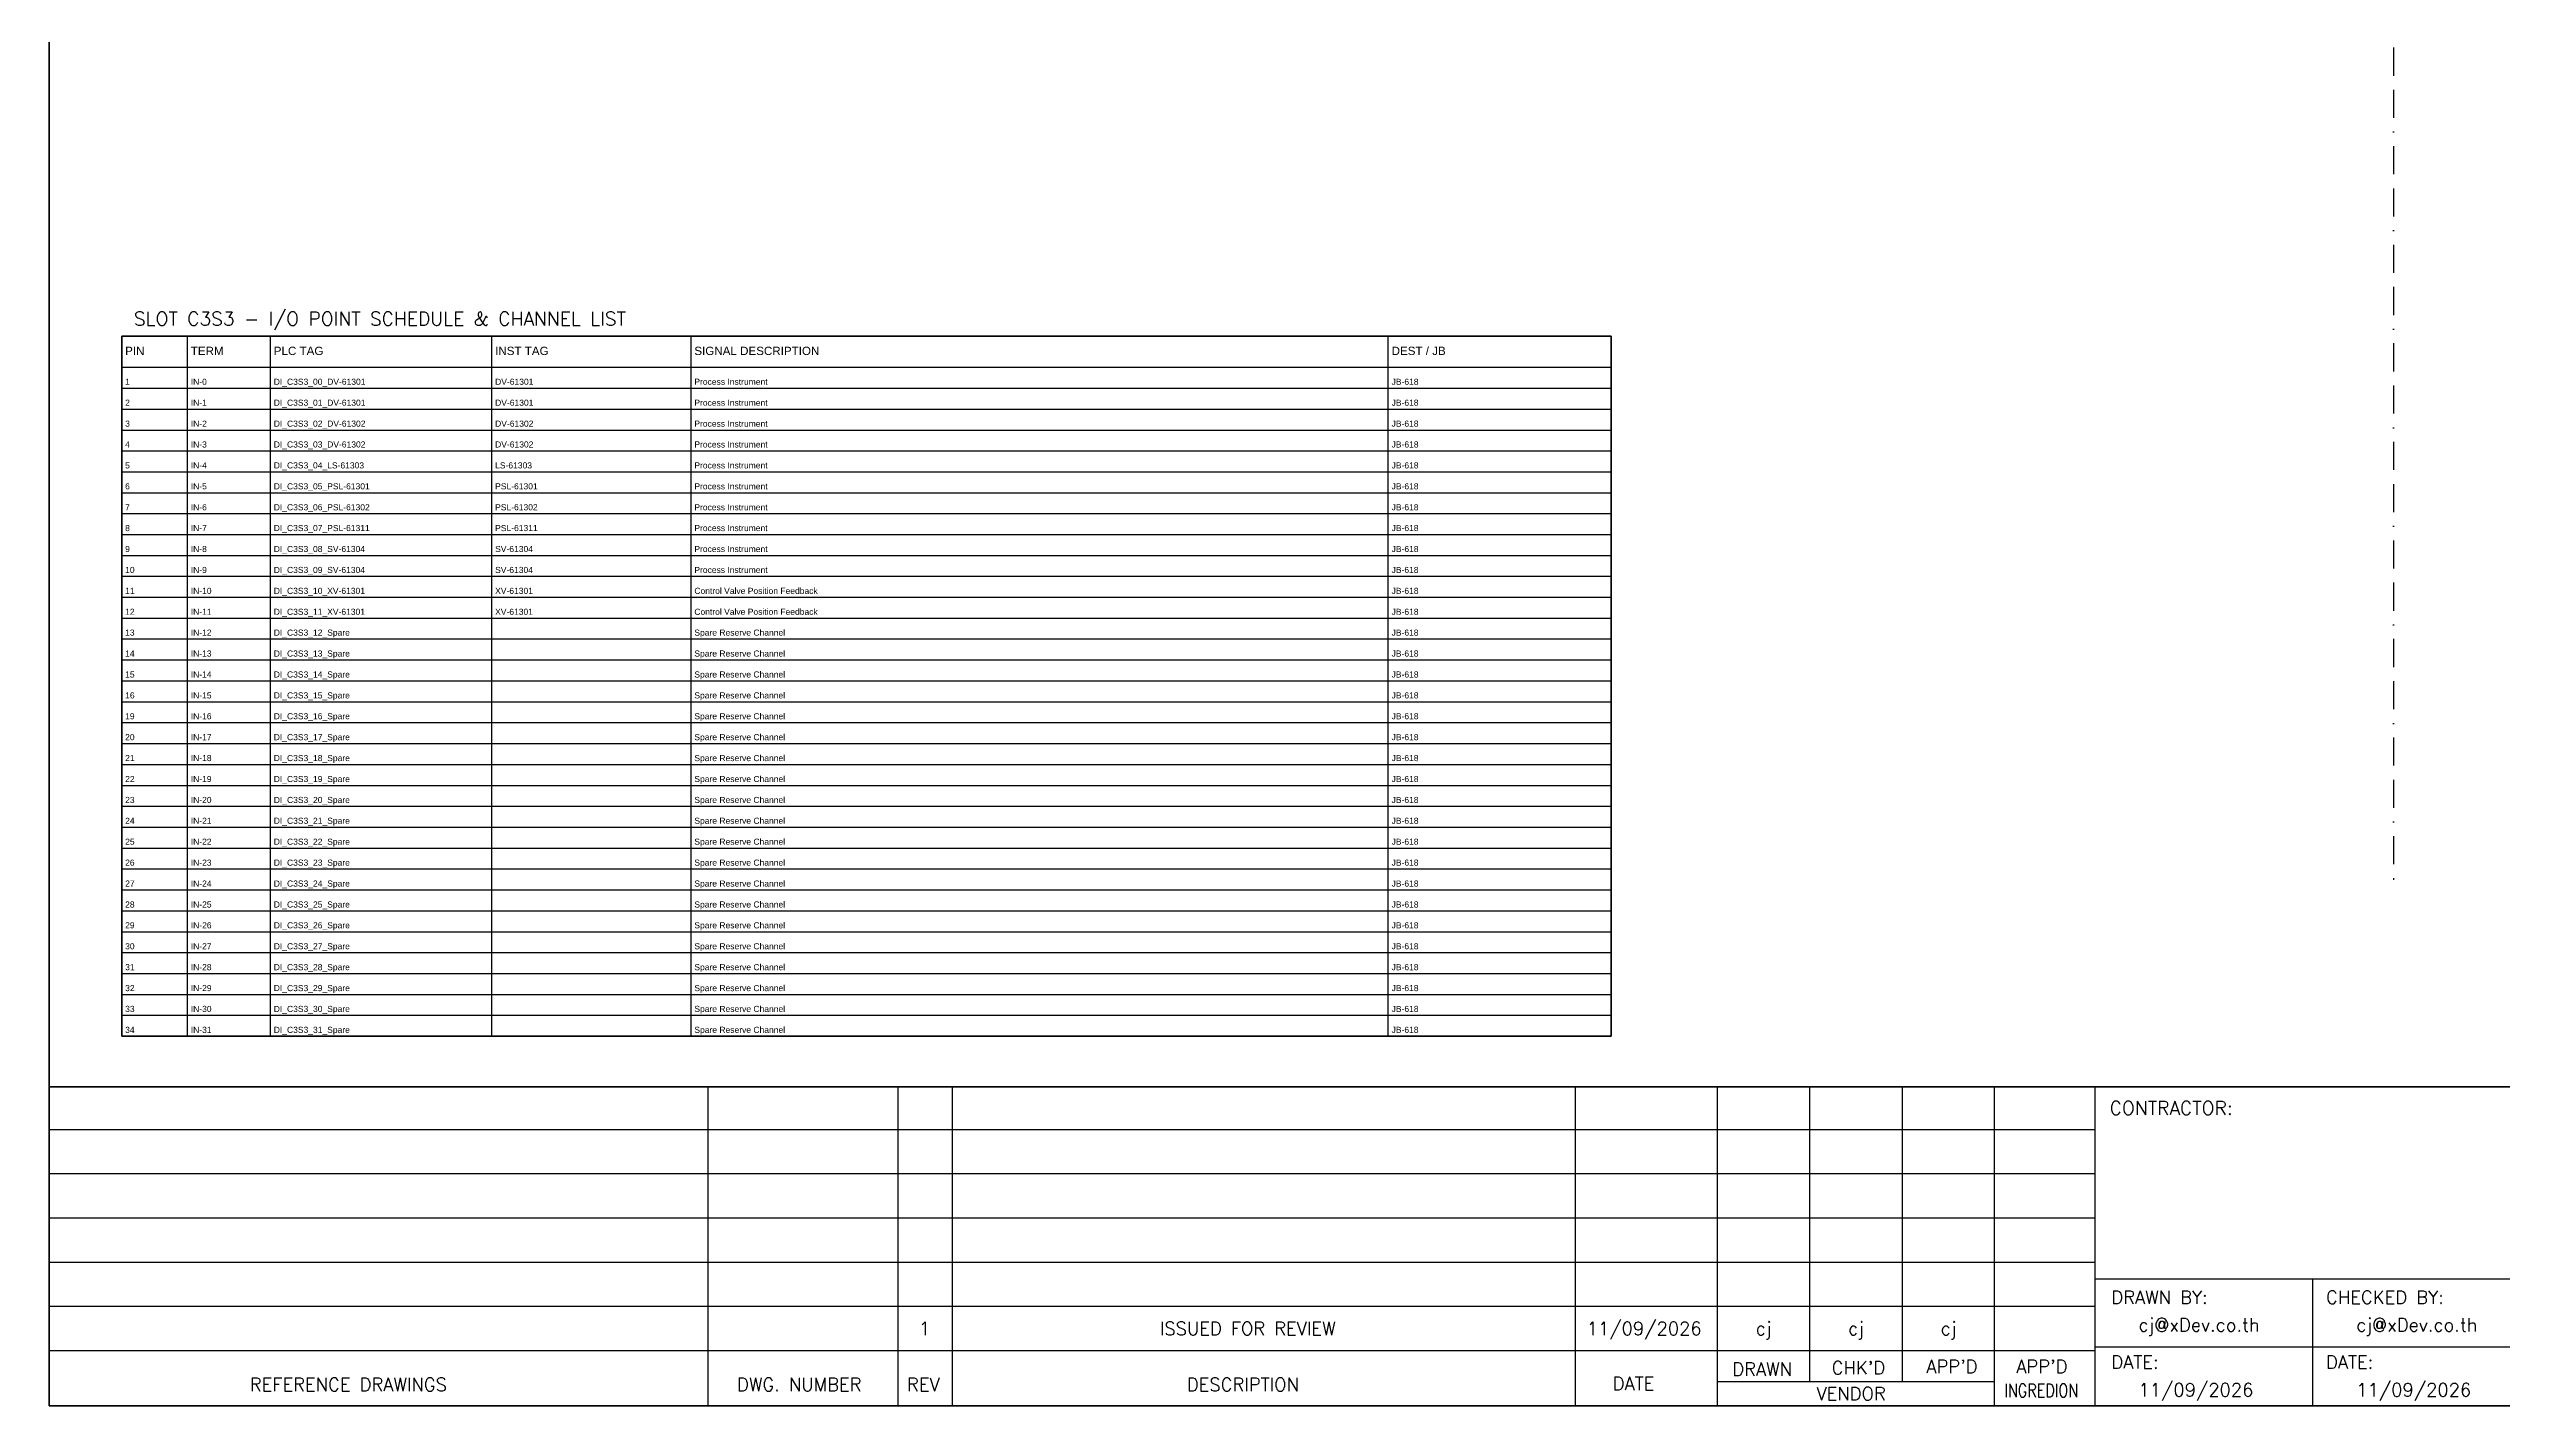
# Model space of a CAD drawing. Header units: millimetres. Extents: x 0 to 3893, y 0 to 2820.
# Drawn here: x 0 to 2217, y 0 to 1225 of the extents above; entities that cross this region are included whole.
import ezdxf
from ezdxf.enums import TextEntityAlignment as Align

# ---------------------------------------------------------------- set-up
doc = ezdxf.new("R2010")
doc.units = ezdxf.units.MM
doc.linetypes.add('BORDERX2', pattern=[88.9, 25.4, -12.7, 25.4, -12.7, 0, -12.7])
for name, color, linetype in [('GT_1', 9, 'Continuous'), ('HELPPOINT', 7, 'Continuous'), ('MEMBER', 7, 'Continuous'), ('x01001-FrameArea', 2, 'BORDERX2')]:
    doc.layers.add(name, color=color, linetype=linetype)
doc.styles.add('ROMANS', font='romans.shx', dxfattribs={"width": 0.85, "height": 25})
doc.styles.get("Standard").update_dxf_attribs({"font": 'arial.ttf'})

msp = doc.modelspace()

# ---------------------------------------------------------------- linework, layer by layer
at = {"color": 7}
for p, q in [((125, 333.8), (125, 965.9)), ((200, 333.8), (200, 965.9)), ((400, 333.8), (400, 965.9)), ((580, 333.8), (580, 965.9)), ((1210, 333.8), (1210, 965.9)), ((65.7, 937.9), (1411.5, 937.9))]:
    msp.add_line(p, q, dxfattribs=at)
at = {"color": 8}
for p, q in [((65.7, 919), (1411.5, 919)), ((65.7, 900.1), (1411.5, 900.1)), ((65.7, 881.2), (1411.5, 881.2)), ((65.7, 862.4), (1411.5, 862.4)), ((65.7, 843.5), (1411.5, 843.5)), ((65.7, 824.6), (1411.5, 824.6)), ((65.7, 805.7), (1411.5, 805.7)), ((65.7, 786.9), (1411.5, 786.9)), ((65.7, 768), (1411.5, 768)), ((65.7, 749.1), (1411.5, 749.1)), ((65.7, 730.2), (1411.5, 730.2)), ((65.7, 711.3), (1411.5, 711.3)), ((65.7, 692.5), (1411.5, 692.5)), ((65.7, 673.6), (1411.5, 673.6)), ((65.7, 654.7), (1411.5, 654.7)), ((65.7, 635.8), (1411.5, 635.8)), ((65.7, 617), (1411.5, 617)), ((65.7, 598.1), (1411.5, 598.1)), ((65.7, 579.2), (1411.5, 579.2)), ((65.7, 560.3), (1411.5, 560.3)), ((65.7, 541.4), (1411.5, 541.4)), ((65.7, 522.6), (1411.5, 522.6)), ((65.7, 503.7), (1411.5, 503.7)), ((65.7, 484.8), (1411.5, 484.8)), ((65.7, 465.9), (1411.5, 465.9)), ((65.7, 447), (1411.5, 447)), ((65.7, 428.2), (1411.5, 428.2)), ((65.7, 409.3), (1411.5, 409.3)), ((65.7, 390.4), (1411.5, 390.4)), ((65.7, 371.5), (1411.5, 371.5)), ((65.7, 352.7), (1411.5, 352.7))]:
    msp.add_line(p, q, dxfattribs=at)
msp.add_lwpolyline([(65.6, 965.9), (1411.5, 965.9), (1411.5, 333.8), (65.6, 333.8)], close=True)
at = {"color": 7}
msp.add_lwpolyline([(65.7, 333.8), (1411.5, 333.8), (1411.5, 965.9), (65.7, 965.9), (65.7, 333.8)], dxfattribs=at)
at = {"layer": 'GT_1', "color": 4}
for p, q in [((595.4, 0), (595.4, 288.1)), ((767.3, 0), (767.3, 288.1)), ((816.4, 0), (816.4, 288.1)), ((1379.1, 0), (1379.1, 288.1)), ((1507.4, 0), (1507.4, 288.1)), ((1590.9, 21.8), (1590.9, 288.1)), ((1674.5, 21.8), (1674.5, 288.2)), ((1757.8, 0), (1757.8, 288.1)), ((1848.8, 0), (1848.8, 288.1)), ((1848.8, 249.3), (0, 249.3)), ((1848.8, 209.5), (0, 209.5)), ((1848.8, 169.6), (0, 169.6)), ((1848.8, 129.6), (0, 129.6)), ((2635.8, 114.3), (1848.8, 114.3)), ((2045.5, 0), (2045.5, 114.3)), ((1848.8, 89.7), (0, 89.7)), ((1848.7, 49.8), (0, 49.8)), ((2635.8, 52.9), (1848.8, 52.9)), ((1757.8, 21.8), (1507.4, 21.8))]:
    msp.add_line(p, q, dxfattribs=at)
at = {"layer": 'HELPPOINT', "color": 4, "lineweight": 35}
for p, q in [((0, 0), (0, 2704.2)), ((0, 0), (0, 2704.2)), ((3893.3, 0), (0, 0)), ((3893.3, 0), (0, 0))]:
    msp.add_line(p, q, dxfattribs=at)
at = {"layer": 'MEMBER', "color": 4, "lineweight": 35}
msp.add_line((0, 288.1), (3893.3, 288.1), dxfattribs=at)
msp.add_line((0, 288.1), (3893.3, 288.1), dxfattribs=at)
at = {"layer": 'x01001-FrameArea'}
msp.add_line((2118.1, 2561.5), (2118.1, 475), dxfattribs=at)

# ---------------------------------------------------------------- texts
at = {"color": 3}
for s, p in [('PIN', (68.7, 948.9)), ('TERM', (128, 948.9)), ('PLC TAG', (203, 948.9)), ('INST TAG', (403, 948.9)), ('SIGNAL DESCRIPTION', (583, 948.9)), ('DEST / JB', (1213, 948.9))]:
    msp.add_text(s, height=7.5, dxfattribs=at).set_placement(p)
at = {"color": 7}
for s, p in [('1', (68.7, 922)), ('IN-0', (128, 922)), ('DI_C3S3_00_DV-61301', (203, 922)), ('DV-61301', (403, 922)), ('Process Instrument', (583, 922)), ('JB-618', (1213, 922)), ('3', (68.7, 884.2)), ('2', (68.7, 903.1)), ('IN-1', (128, 903.1)), ('IN-2', (128, 884.2)), ('DI_C3S3_01_DV-61301', (203, 903.1)), ('DI_C3S3_02_DV-61302', (203, 884.2)), ('DV-61301', (403, 903.1)), ('DV-61302', (403, 884.2)), ('Process Instrument', (583, 903.1)), ('Process Instrument', (583, 884.2)), ('JB-618', (1213, 903.1)), ('JB-618', (1213, 884.2)), ('4', (68.7, 865.4)), ('IN-3', (128, 865.4)), ('DI_C3S3_03_DV-61302', (203, 865.4)), ('DV-61302', (403, 865.4)), ('Process Instrument', (583, 865.4)), ('JB-618', (1213, 865.4)), ('5', (68.7, 846.5)), ('IN-4', (128, 846.5)), ('DI_C3S3_04_LS-61303', (203, 846.5)), ('LS-61303', (403, 846.5)), ('Process Instrument', (583, 846.5)), ('JB-618', (1213, 846.5)), ('6', (68.7, 827.6)), ('IN-5', (128, 827.6)), ('DI_C3S3_05_PSL-61301', (203, 827.6)), ('PSL-61301', (403, 827.6)), ('Process Instrument', (583, 827.6)), ('JB-618', (1213, 827.6)), ('7', (68.7, 808.7)), ('IN-6', (128, 808.7)), ('DI_C3S3_06_PSL-61302', (203, 808.7)), ('PSL-61302', (403, 808.7)), ('Process Instrument', (583, 808.7)), ('JB-618', (1213, 808.7)), ('8', (68.7, 789.9)), ('9', (68.7, 771)), ('IN-7', (128, 789.9)), ('IN-8', (128, 771)), ('DI_C3S3_07_PSL-61311', (203, 789.9)), ('DI_C3S3_08_SV-61304', (203, 771)), ('SV-61304', (403, 771)), ('PSL-61311', (403, 789.9)), ('Process Instrument', (583, 789.9)), ('Process Instrument', (583, 771)), ('JB-618', (1213, 789.9)), ('JB-618', (1213, 771)), ('10', (68.7, 752.1)), ('IN-9', (128, 752.1)), ('DI_C3S3_09_SV-61304', (203, 752.1)), ('SV-61304', (403, 752.1)), ('Process Instrument', (583, 752.1)), ('JB-618', (1213, 752.1)), ('11', (68.7, 733.2)), ('IN-10', (128, 733.2)), ('DI_C3S3_10_XV-61301', (203, 733.2)), ('XV-61301', (403, 733.2)), ('Control Valve Position Feedback', (583, 733.2)), ('JB-618', (1213, 733.2)), ('12', (68.7, 714.3)), ('IN-11', (128, 714.3)), ('DI_C3S3_11_XV-61301', (203, 714.3)), ('XV-61301', (403, 714.3)), ('Control Valve Position Feedback', (583, 714.3)), ('JB-618', (1213, 714.3)), ('13', (68.7, 695.5)), ('IN-12', (128, 695.5)), ('DI_C3S3_12_Spare', (203, 695.5)), ('Spare Reserve Channel', (583, 695.5)), ('JB-618', (1213, 695.5)), ('14', (68.7, 676.6)), ('IN-13', (128, 676.6)), ('DI_C3S3_13_Spare', (203, 676.6)), ('Spare Reserve Channel', (583, 676.6)), ('JB-618', (1213, 676.6)), ('15', (68.7, 657.7)), ('16', (68.7, 638.8)), ('IN-14', (128, 657.7)), ('IN-15', (128, 638.8)), ('DI_C3S3_14_Spare', (203, 657.7)), ('DI_C3S3_15_Spare', (203, 638.8)), ('Spare Reserve Channel', (583, 657.7)), ('Spare Reserve Channel', (583, 638.8)), ('JB-618', (1213, 657.7)), ('JB-618', (1213, 638.8)), ('19', (68.7, 620)), ('IN-16', (128, 620)), ('DI_C3S3_16_Spare', (203, 620)), ('Spare Reserve Channel', (583, 620)), ('JB-618', (1213, 620)), ('20', (68.7, 601.1)), ('IN-17', (128, 601.1)), ('DI_C3S3_17_Spare', (203, 601.1)), ('Spare Reserve Channel', (583, 601.1)), ('JB-618', (1213, 601.1)), ('21', (68.7, 582.2)), ('IN-18', (128, 582.2)), ('DI_C3S3_18_Spare', (203, 582.2)), ('Spare Reserve Channel', (583, 582.2)), ('JB-618', (1213, 582.2)), ('22', (68.7, 563.3)), ('IN-19', (128, 563.3)), ('DI_C3S3_19_Spare', (203, 563.3)), ('Spare Reserve Channel', (583, 563.3)), ('JB-618', (1213, 563.3)), ('23', (68.7, 544.4)), ('IN-20', (128, 544.4)), ('DI_C3S3_20_Spare', (203, 544.4)), ('Spare Reserve Channel', (583, 544.4)), ('JB-618', (1213, 544.4)), ('24', (68.7, 525.6)), ('25', (68.7, 506.7)), ('IN-21', (128, 525.6)), ('IN-22', (128, 506.7)), ('DI_C3S3_21_Spare', (203, 525.6)), ('DI_C3S3_22_Spare', (203, 506.7)), ('Spare Reserve Channel', (583, 525.6)), ('Spare Reserve Channel', (583, 506.7)), ('JB-618', (1213, 525.6)), ('JB-618', (1213, 506.7)), ('26', (68.7, 487.8)), ('IN-23', (128, 487.8)), ('DI_C3S3_23_Spare', (203, 487.8)), ('Spare Reserve Channel', (583, 487.8)), ('JB-618', (1213, 487.8)), ('27', (68.7, 468.9)), ('IN-24', (128, 468.9)), ('DI_C3S3_24_Spare', (203, 468.9)), ('Spare Reserve Channel', (583, 468.9)), ('JB-618', (1213, 468.9)), ('28', (68.7, 450)), ('IN-25', (128, 450)), ('DI_C3S3_25_Spare', (203, 450)), ('Spare Reserve Channel', (583, 450)), ('JB-618', (1213, 450)), ('29', (68.7, 431.2)), ('IN-26', (128, 431.2)), ('DI_C3S3_26_Spare', (203, 431.2)), ('Spare Reserve Channel', (583, 431.2)), ('JB-618', (1213, 431.2)), ('30', (68.7, 412.3)), ('IN-27', (128, 412.3)), ('DI_C3S3_27_Spare', (203, 412.3)), ('Spare Reserve Channel', (583, 412.3)), ('Spare Reserve Channel', (583, 393.4)), ('JB-618', (1213, 412.3)), ('31', (68.7, 393.4)), ('32', (68.7, 374.5)), ('IN-28', (128, 393.4)), ('IN-29', (128, 374.5)), ('DI_C3S3_28_Spare', (203, 393.4)), ('DI_C3S3_29_Spare', (203, 374.5)), ('Spare Reserve Channel', (583, 374.5)), ('JB-618', (1213, 393.4)), ('JB-618', (1213, 374.5)), ('33', (68.7, 355.7)), ('IN-30', (128, 355.7)), ('DI_C3S3_30_Spare', (203, 355.7)), ('Spare Reserve Channel', (583, 355.7)), ('JB-618', (1213, 355.7)), ('34', (68.7, 336.8)), ('IN-31', (128, 336.8)), ('DI_C3S3_31_Spare', (203, 336.8)), ('Spare Reserve Channel', (583, 336.8)), ('JB-618', (1213, 336.8))]:
    msp.add_text(s, height=5.5, dxfattribs=at).set_placement(p)
at = {"layer": 'MEMBER', "color": 4, "ltscale": 0.8, "style": 'ROMANS'}
for s, height, p in [('SLOT C3S3 - I/O POINT SCHEDULE & CHANNEL LIST', 12.35, (76.6, 975.5)), ('CONTRACTOR:', 12.35, (1861.8, 262.7)), ('DRAWN BY:', 11.88, (1863.3, 92.1)), ('CHECKED BY:', 11.875, (2057.3, 92.1)), ('cj@xDev.co.th', 11.875, (1887.8, 67.2)), ('cj@xDev.co.th', 11.875, (2084.6, 67.2)), ('DATE:', 11.88, (1863.3, 33.6)), ('DATE:', 11.88, (2057.3, 33.6)), ('REFERENCE DRAWINGS', 11.875, (181.3, 13.4)), ('DWG. NUMBER', 11.875, (621.6, 13.4)), ('REV', 11.88, (775.1, 13.4)), ('DESCRIPTION', 11.875, (1028, 13.4)), ('DATE', 11.88, (1412.8, 14.2)), ('DRAWN', 11.88, (1520.8, 27.2)), ("CHK'D", 11.88, (1610.6, 28.5)), ("APP'D", 11.88, (1696.1, 29.6)), ("APP'D", 11.88, (1777.4, 29.6)), ('11/09/2026', 11.88, (1887.8, 8.5)), ('11/09/2026', 11.88, (2084.6, 8.5)), ('VENDOR', 11.88, (1596.9, 5.1))]:
    msp.add_text(s, height=height, dxfattribs=at).set_placement(p)
for s, height, p in [('1', 11.9, (790.9, 69.9)), ('ISSUED FOR REVIEW', 11.875, (1083, 69.9)), ('11/09/2026', 11.88, (1441.2, 69.9)), ('cj', 11.88, (1549.1, 69.9)), ('cj', 11.88, (1632.6, 69.9)), ('cj', 11.88, (1716.2, 69.9))]:
    msp.add_text(s, height=height, dxfattribs=at).set_placement(p, align=Align.MIDDLE_CENTER)
at = {"layer": 'MEMBER', "color": 4, "ltscale": 0.8, "style": 'ROMANS', "width": 0.8}
msp.add_text('INGREDION', height=11.88, dxfattribs=at).set_placement((1766.6, 8))

doc.saveas('drawing.dxf')
